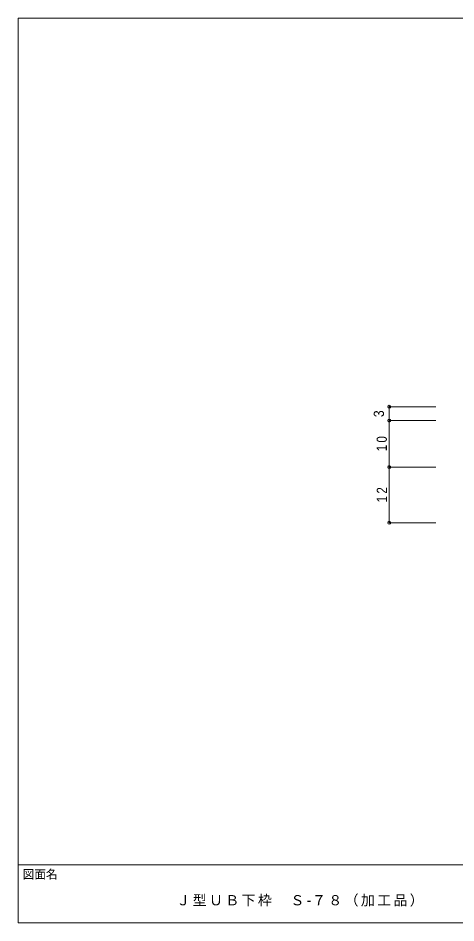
# Model space of a CAD drawing. Units: millimetres at full size, sheet at 1:1. Extents: x -141 to 141, y -98 to 98.
# Drawn here: x -141 to -46.6, y -97.5 to 97.5 of the extents above; entities that cross this region are included whole.
import ezdxf
from ezdxf.enums import TextEntityAlignment as Align

# ---------------------------------------------------------------- set-up
doc = ezdxf.new("R2010")
doc.units = ezdxf.units.MM
doc.header["$PDMODE"] = 32
doc.header["$PDSIZE"] = 0.6
for name, color, linetype, lineweight in [('0-3_寸法', 4, 'Continuous', 9), ('F-0_図面枠', 5, 'Continuous', 9), ('F-5_F-5ﾚｲﾔ', 7, 'Continuous', 9)]:
    doc.layers.add(name, color=color, linetype=linetype, lineweight=lineweight)
doc.styles.add('HGｺﾞｼｯｸM', font='')
doc.styles.get('HGｺﾞｼｯｸM').set_extended_font_data('HGｺﾞｼｯｸM')

msp = doc.modelspace()

# ---------------------------------------------------------------- linework, layer by layer
at = {"layer": '0-3_寸法'}
for p, q in [((-61, 10.75), (-61, 13.75)), ((-61, 13.75), (-51, 13.75)), ((-61, 0.75), (-61, 10.75)), ((-61, 10.75), (-51, 10.75)), ((-61, -11.25), (-61, 0.75)), ((-61, 0.75), (-51, 0.75)), ((-61, -11.25), (-51, -11.25))]:
    msp.add_line(p, q, dxfattribs=at)
for p in [(-61, 13.75), (-61, 10.75), (-61, 0.75), (-61, -11.25)]:
    msp.add_point(p, dxfattribs=at)
at = {"layer": 'F-0_図面枠'}
for p, q in [((-141, 97.5), (141, 97.5)), ((-141, -97.5), (-141, 97.5)), ((-141, -85), (141, -85)), ((141, -97.5), (-141, -97.5))]:
    msp.add_line(p, q, dxfattribs=at)

# ---------------------------------------------------------------- texts
at = {"layer": '0-3_寸法', "color": 7, "style": 'HGｺﾞｼｯｸM', "width": 0.9}
msp.add_text('3', height=2.199, rotation=90, dxfattribs=at).set_placement((-61.5, 11.5), align=Align.BOTTOM_LEFT)
at = {"layer": '0-3_寸法', "color": 7, "char_height": 2.199, "attachment_point": 7, "rotation": 90, "style": 'HGｺﾞｼｯｸM'}
for s, insert in [('\\T1.36;\\W0.85;10', (-61.5, 4.125)), ('\\T1.36;\\W0.85;12', (-61.5, -6.875))]:
    msp.add_mtext(s, dxfattribs=dict(at, insert=insert))
at = {"layer": 'F-0_図面枠', "color": 7, "style": 'HGｺﾞｼｯｸM'}
msp.add_text('図面名', height=1.833, dxfattribs=at).set_placement((-140, -88.5), align=Align.BOTTOM_LEFT)
at = {"layer": 'F-5_F-5ﾚｲﾔ', "insert": (-106.875, -94), "char_height": 2.199, "attachment_point": 7, "style": 'HGｺﾞｼｯｸM'}
msp.add_mtext('\\T1.17;Ｊ型ＵＢ下枠\u3000Ｓ-７８（加工品）', dxfattribs=at)

doc.saveas('drawing.dxf')
